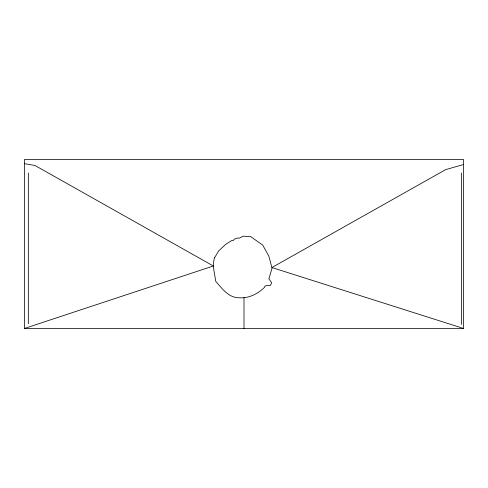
<?xml version="1.0" encoding="UTF-8"?>
<svg xmlns="http://www.w3.org/2000/svg" width="488" height="488" viewBox="0 0 488 488"><rect width="100%" height="100%" fill="white"/><g stroke="black" fill="none" stroke-linecap="round" stroke-linejoin="round"><path stroke-width="0.73" d="M24.4 328.485L463.6 328.485L463.6 159.515L24.4 159.515L24.4 328.485L213.354 265.997L34.977 165.475L24.4 163.657M463.6 164.529L445.684 169.617L271.895 267.546L463.6 328.485M461.459 173.02L461.459 324.477M244 297.589L244 328.485M28.335 173.02L28.335 323.678M214.525 257.829C212.018 265.661 214.72 273.64 215.745 281.35C222.034 288.481 228.549 297.79 239.108 297.784C248.734 298.497 257.719 293.965 264.49 287.377L264.49 286.804L265.777 285.626L270.157 285.626L271.499 283.369L271.499 282.497L268.9 278.855L272.054 268.132L268.796 256.011L262.678 245.055L250.503 236.497L243.231 236.21L239.291 238.107L236.954 238.107L234.246 239.193L233.441 240.407L231.983 240.407L225.791 244.262L218.746 250.832L214.525 257.829"/></g></svg>
